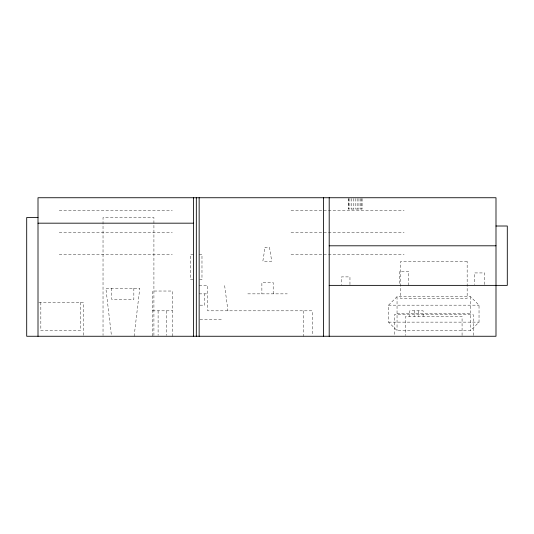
<?xml version="1.0" encoding="UTF-8"?>
<svg xmlns="http://www.w3.org/2000/svg" width="534" height="534" viewBox="0 0 534 534"><rect width="100%" height="100%" fill="white"/><g stroke="black" fill="none" stroke-linecap="round" stroke-linejoin="round"><path stroke-width="0.4" stroke-dasharray="2.67 2" d="M134.127 336.26L139.781 288.2L105.859 288.2L111.513 336.26M388.565 305.168L397.042 296.684L470.547 296.684L479.031 305.168L479.031 322.129L470.547 330.606L397.042 330.606L388.565 322.129L388.565 305.168L479.031 305.168M59.214 210.456L172.295 210.456M291.03 210.456L404.111 210.456M59.214 232.37L172.295 232.37M291.03 232.37L404.111 232.37M59.214 254.277L172.295 254.277M193.495 254.277L190.671 254.277L190.671 279.723L193.495 279.723M199.149 254.277L201.979 254.277L201.979 279.723L199.149 279.723M291.03 254.277L404.111 254.277M199.149 285.376L207.633 285.376L207.633 310.821L312.23 310.821L312.23 335.445M199.149 293.86L207.633 293.86M247.803 293.86L287.272 293.86M38.828 302.337L83.244 302.337L83.244 335.439M199.956 305.168L204.802 305.168L204.802 293.86M152.45 310.821L172.349 310.821M397.042 313.645L470.547 313.645M199.956 319.299L221.77 319.299M388.565 322.129L479.031 322.129M224.634 285.597L227.958 310.821M484.625 284.549L484.625 272.934L474.452 272.934L474.452 284.549M473.378 335.452L473.378 314.78L394.219 314.78L394.219 336.26M470.547 296.684L470.547 330.606M462.07 335.439L462.07 316.475L405.526 316.475L405.526 335.439M423.102 316.475L423.102 310.821L409.725 310.821L409.725 316.475M418.209 310.821L418.209 316.475M414.624 310.821L414.624 316.475M408.71 285.376L408.71 271.239L399.666 271.239L399.666 284.542M397.042 296.684L397.042 330.606M362.105 198.548L362.105 209.048L348.235 209.048L348.235 198.548M361.545 198.548L361.545 209.048M360.463 198.548L360.463 209.048M358.955 198.548L358.955 209.048M357.146 198.548L357.146 209.048M355.17 198.548L355.17 209.048M353.194 198.548L353.194 209.048M351.385 198.548L351.385 209.048M349.957 284.602L349.957 276.892L341.48 276.892L341.48 284.602M349.877 198.548L349.877 209.048M348.795 198.548L348.795 209.048M303.753 310.821L303.753 336.26M273.188 293.86L273.188 282.546L261.88 282.546L261.88 293.86M172.349 336.26L172.349 291.03L152.45 291.03L152.45 336.26M166.695 310.821L166.695 335.445M158.104 310.821L158.104 335.445M153.919 335.432L153.919 217.525L103.029 217.525L103.029 335.432M133.847 288.2L133.847 299.514L111.793 299.514L111.793 288.2M80.414 302.337L80.414 330.606L40.838 330.606L40.838 302.337M264.791 249.084L262.848 261.199L271.719 261.199L269.503 247.355L265.091 247.355L264.791 249.084M467.157 261.627L400.44 261.627L400.44 298.379L467.157 298.379L467.157 261.627"/><path stroke-width="0.8" d="M38.007 217.525L26.7 217.525L26.7 336.26L495.993 336.26L495.993 197.74L38.007 197.74L38.007 336.26M38.007 223.179L193.495 223.179M495.993 226.009L507.3 226.009L507.3 285.376L329.198 285.376M329.198 245.8L495.993 245.8M329.198 197.74L329.198 336.26M323.544 197.74L323.544 336.26M199.149 197.74L199.149 336.26M196.325 197.74L196.325 336.26M193.495 197.74L193.495 336.26"/></g></svg>
